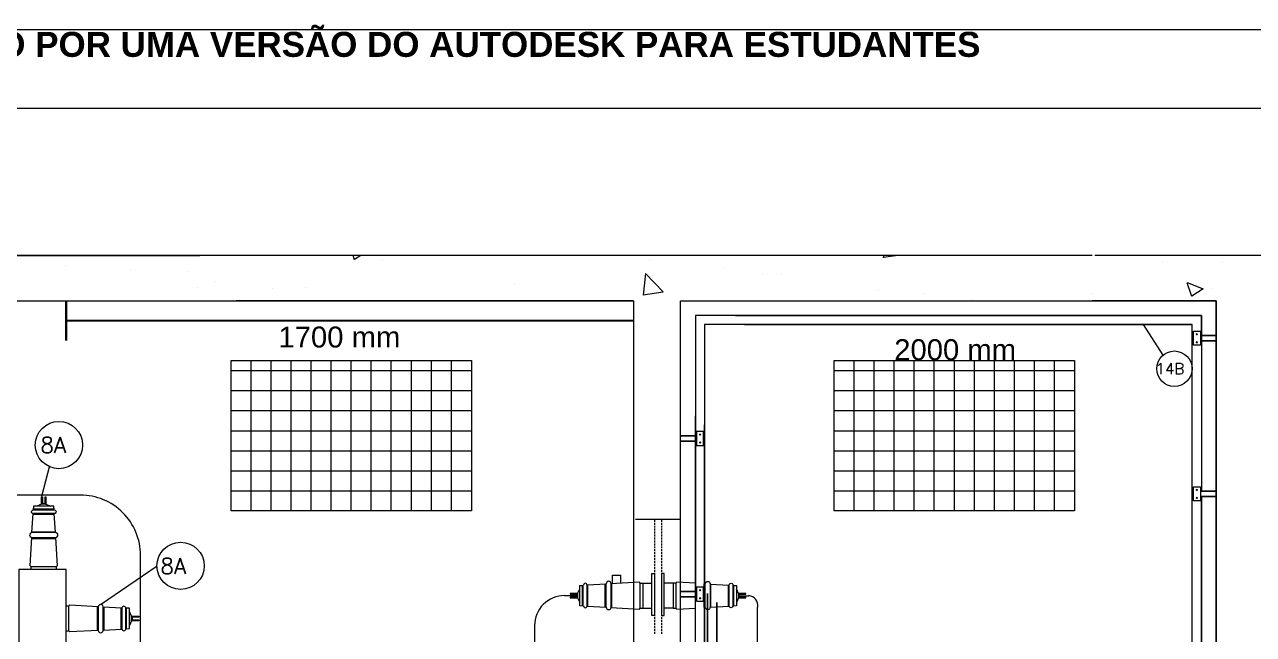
# Model space of a CAD drawing. Header units: inches. Extents: x 5 to 1823, y 18 to 726.
# Drawn here: x 1354.1 to 1510.1, y 535.1 to 612.5 of the extents above; entities that cross this region are included whole.
import ezdxf

# ---------------------------------------------------------------- set-up
doc = ezdxf.new("R2010")
doc.units = ezdxf.units.IN
doc.header["$MEASUREMENT"] = 0
for name, color, linetype in [('PDF_0', 7, 'Continuous'), ('PDF_01', 1, 'Continuous'), ('PDF_EL0001', 1, 'Continuous'), ('PDF_Texto', 6, 'Continuous')]:
    doc.layers.add(name, color=color, linetype=linetype)
for name, color, linetype, true_color in [('PDF_EL0012', 7, 'Continuous', 0x00dddd), ('PDF_ENIT-EL00132', 7, 'Continuous', 0x00dddd), ('PDF_ENIT-EL0C132', 7, 'Continuous', 0x00dddd), ('PDF_Layer 1', 30, 'Continuous', 0xff7f00), ('PDF_TUB-ELETRICA', 7, 'Continuous', 0x7fbfff)]:
    doc.layers.add(name, color=color, linetype=linetype, true_color=true_color)
doc.styles.add('PDF Arial Bold', font='arialbd.ttf')
doc.styles.add('PDF RomanS', font='romans__.ttf')
doc.styles.get("Standard").update_dxf_attribs({"font": 'arial.ttf'})

msp = doc.modelspace()

# ---------------------------------------------------------------- linework, layer by layer
at = {"layer": 'PDF_0'}
for p, q in [((1359.41, 574.98), (1359.41, 577.48)), ((1359.41, 577.48), (1359.41, 572.4)), ((1359.41, 572.4), (1359.41, 574.98)), ((1359.41, 574.98), (1431.42, 574.98))]:
    msp.add_line(p, q, dxfattribs=at)
at = {"layer": 'PDF_0', "lineweight": 5}
for points in [[(1444.38, 575.58), (1503.52, 575.58), (1490.01, 575.58), (1503.52, 575.58), (1439.32, 575.58), (1439.32, 560.3), (1439.32, 562.84), (1439.32, 540.53), (1439.32, 562.84)], [(1445.52, 574.44), (1502.37, 574.44), (1490.01, 574.44), (1502.37, 574.44), (1440.46, 574.44), (1440.46, 529.08), (1458.28, 529.08)], [(1481.04, 460.56), (1502.37, 460.56), (1502.37, 574.44)], [(1503.52, 575.58), (1503.52, 573.04), (1503.52, 575.58), (1503.52, 553.27)], [(1382.89, 550.79), (1382.89, 569.86)], [(1385.43, 550.79), (1385.43, 569.86)], [(1387.97, 550.79), (1387.97, 569.86)], [(1390.53, 550.79), (1390.53, 569.86)], [(1393.07, 550.79), (1393.07, 569.86)], [(1395.61, 550.79), (1395.61, 569.86)], [(1398.15, 550.79), (1398.15, 569.86)], [(1400.69, 550.79), (1400.69, 569.86)], [(1403.25, 550.79), (1403.25, 569.86)], [(1405.79, 550.79), (1405.79, 569.86)], [(1408.33, 550.79), (1408.33, 569.86)], [(1459.45, 550.79), (1459.45, 569.86)], [(1461.99, 550.79), (1461.99, 569.86)], [(1464.53, 550.79), (1464.53, 569.86)], [(1467.07, 550.79), (1467.07, 569.86)], [(1469.61, 550.79), (1469.61, 569.86)], [(1472.17, 550.79), (1472.17, 569.86)], [(1474.71, 550.79), (1474.71, 569.86)], [(1477.25, 550.79), (1477.25, 569.86)], [(1479.79, 550.79), (1479.79, 569.86)], [(1482.33, 550.79), (1482.33, 569.86)], [(1484.89, 550.79), (1484.89, 569.86)], [(1380.35, 568.59), (1410.87, 568.59)], [(1456.91, 568.59), (1487.43, 568.59)], [(1380.35, 566.05), (1410.87, 566.05)], [(1456.91, 566.05), (1487.43, 566.05)], [(1380.35, 563.51), (1410.87, 563.51)], [(1456.91, 563.51), (1487.43, 563.51)], [(1461.92, 460.56), (1461.92, 529.08), (1440.46, 529.08), (1440.46, 561.72)], [(1380.35, 560.95), (1410.87, 560.95)], [(1456.91, 560.95), (1487.43, 560.95)], [(1380.35, 558.41), (1410.87, 558.41)], [(1456.91, 558.41), (1487.43, 558.41)], [(1380.35, 555.87), (1410.87, 555.87)], [(1456.91, 555.87), (1487.43, 555.87)], [(1380.35, 553.33), (1410.87, 553.33)], [(1439.32, 465), (1439.32, 552.61)], [(1456.91, 553.33), (1487.43, 553.33)], [(1502.48, 459.42), (1481.04, 459.42), (1503.52, 459.42), (1503.52, 552.61), (1503.52, 459.42)], [(1357.87, 551.01), (1356.58, 551.01), (1355.24, 551.01)], [(1356.28, 551.64), (1355.67, 551.36)], [(1356.83, 551.64), (1357.45, 551.36)], [(1357.91, 550.33), (1356.58, 550.33), (1355.22, 550.33)], [(1437.41, 549.69), (1431.7, 549.69)], [(1434.11, 549.69), (1434.11, 549.4)], [(1434.11, 549.27), (1434.11, 549.02)], [(1435, 549.69), (1435, 549.4)], [(1435, 549.27), (1435, 549.02)], [(1355.07, 548.13), (1358.02, 548.13)], [(1434.11, 548.89), (1434.11, 548.66)], [(1434.11, 548.53), (1434.11, 548.27)], [(1434.11, 548.15), (1434.11, 547.89)], [(1434.11, 547.77), (1434.11, 547.51)], [(1435, 548.89), (1435, 548.66)], [(1435, 548.53), (1435, 548.27)], [(1435, 548.15), (1435, 547.89)], [(1435, 547.77), (1435, 547.51)], [(1355.03, 547.28), (1358.06, 547.28)], [(1434.11, 547.41), (1434.11, 547.15)], [(1434.11, 547.03), (1434.11, 546.77)], [(1434.11, 546.64), (1434.11, 546.39)], [(1434.11, 546.26), (1434.11, 546.03)], [(1435, 547.41), (1435, 547.15)], [(1435, 547.03), (1435, 546.77)], [(1435, 546.64), (1435, 546.39)], [(1435, 546.26), (1435, 546.03)], [(1434.11, 545.9), (1434.11, 545.65)], [(1434.11, 545.52), (1434.11, 545.27)], [(1434.11, 545.14), (1434.11, 544.89)], [(1434.11, 544.78), (1434.11, 544.53)], [(1435, 545.9), (1435, 545.65)], [(1435, 545.52), (1435, 545.27)], [(1435, 545.14), (1435, 544.89)], [(1435, 544.78), (1435, 544.53)], [(1358.14, 543.68), (1358.14, 543.34), (1354.97, 543.34), (1354.97, 543.68)], [(1434.11, 544.4), (1434.11, 544.15)], [(1434.11, 544.02), (1434.11, 543.77)], [(1434.11, 543.64), (1434.11, 543.41)], [(1434.11, 543.28), (1434.11, 543.03)], [(1434.11, 542.9), (1434.11, 542.64)], [(1435, 544.4), (1435, 544.15)], [(1435, 544.02), (1435, 543.77)], [(1435, 543.64), (1435, 543.41)], [(1435, 543.28), (1435, 543.03)], [(1435, 542.9), (1435, 542.64)], [(1425.05, 538.71), (1425.05, 540.02), (1425.05, 541.33)], [(1425.54, 538.66), (1427.95, 538.54), (1427.95, 541.52)], [(1427.95, 541.48), (1425.54, 541.35)], [(1425.54, 538.71), (1425.54, 540.02), (1425.54, 541.33)], [(1425.64, 538.66), (1425.64, 540.02), (1425.64, 541.35)], [(1427.85, 538.54), (1427.85, 541.48)], [(1428.57, 538.5), (1432.19, 538.28), (1432.29, 538.41), (1432.29, 541.61), (1432.19, 541.71), (1428.57, 541.52), (1428.57, 538.54)], [(1428.69, 538.5), (1428.69, 541.52)], [(1428.76, 541.52), (1428.76, 542.62), (1429.79, 542.62), (1429.79, 541.59)], [(1432.29, 541.61), (1432.63, 541.61), (1432.63, 538.41)], [(1432.63, 541.61), (1433.79, 541.61)], [(1434.11, 542.52), (1434.11, 542.26)], [(1434.11, 542.16), (1434.11, 541.9)], [(1434.11, 541.78), (1434.11, 541.52)], [(1434.11, 541.4), (1434.11, 541.14)], [(1435, 542.52), (1435, 542.26)], [(1435, 542.16), (1435, 541.9)], [(1435, 541.78), (1435, 541.52)], [(1435, 541.4), (1435, 541.14)], [(1436.48, 541.61), (1435.34, 541.61)], [(1436.82, 541.61), (1436.48, 541.61), (1436.48, 538.41), (1436.82, 538.41)], [(1439.32, 541.59), (1436.93, 541.71), (1436.82, 541.61), (1436.82, 538.41), (1436.93, 538.28), (1439.32, 538.43)], [(1440.42, 538.5), (1440.42, 541.52)], [(1441.27, 538.54), (1441.27, 541.48)], [(1443.47, 541.35), (1443.47, 540.02), (1443.47, 538.66)], [(1424.33, 540.29), (1424.61, 540.89)], [(1425.05, 538.69), (1424.61, 538.71), (1424.61, 541.29), (1425.05, 541.31)], [(1424.97, 538.71), (1424.97, 540.02), (1424.97, 541.31)], [(1434.11, 541.01), (1434.11, 540.78)], [(1434.11, 540.65), (1434.11, 540.4)], [(1434.11, 540.27), (1434.11, 540.02)], [(1434.11, 539.89), (1434.11, 539.64)], [(1435, 541.01), (1435, 540.78)], [(1435, 540.65), (1435, 540.4)], [(1435, 540.27), (1435, 540.02)], [(1435, 539.89), (1435, 539.64)], [(1444.06, 541.31), (1444.5, 541.29), (1444.5, 538.71), (1444.06, 538.69)], [(1444.14, 541.31), (1444.14, 540.02), (1444.14, 538.71)], [(1444.78, 540.29), (1444.5, 540.89)], [(1359.75, 535.51), (1359.41, 535.51), (1359.41, 538.71), (1359.75, 538.71)], [(1363.35, 538.62), (1363.35, 535.6)], [(1364.2, 538.58), (1364.2, 535.64)], [(1366.4, 535.77), (1366.4, 537.1), (1366.4, 538.45)], [(1366.99, 535.79), (1366.99, 537.1), (1366.99, 538.41)], [(1367.08, 535.81), (1367.08, 537.1), (1367.08, 538.41)], [(1424.33, 539.72), (1424.61, 539.13)], [(1432.29, 538.41), (1432.63, 538.41), (1433.79, 538.41)], [(1434.11, 539.53), (1434.11, 539.28)], [(1434.11, 539.15), (1434.11, 538.9)], [(1434.11, 538.77), (1434.11, 538.52)], [(1434.11, 538.39), (1434.11, 538.16)], [(1435, 539.53), (1435, 539.28)], [(1435, 539.15), (1435, 538.9)], [(1435, 538.77), (1435, 538.52)], [(1435, 538.39), (1435, 538.16)], [(1436.48, 538.41), (1435.34, 538.41)], [(1440.46, 538.5), (1440.55, 538.5)], [(1444.78, 539.72), (1444.5, 539.13)], [(1367.71, 537.39), (1367.44, 537.99)], [(1367.71, 536.82), (1367.44, 536.23)], [(1434.11, 538.03), (1434.11, 537.78)], [(1434.11, 537.65), (1434.11, 537.39)], [(1434.11, 537.27), (1434.11, 537.01)], [(1434.11, 536.91), (1434.11, 536.65)], [(1435, 538.03), (1435, 537.78)], [(1435, 537.65), (1435, 537.39)], [(1435, 537.27), (1435, 537.01)], [(1435, 536.91), (1435, 536.65)], [(1364.09, 535.64), (1366.5, 535.77)], [(1434.11, 536.53), (1434.11, 536.27)], [(1434.11, 536.15), (1434.11, 535.89)], [(1434.11, 535.77), (1434.11, 535.53)], [(1434.11, 535.41), (1434.11, 535.15)], [(1435, 536.53), (1435, 536.27)], [(1435, 536.15), (1435, 535.89)], [(1435, 535.77), (1435, 535.53)], [(1435, 535.41), (1435, 535.15)]]:
    msp.add_lwpolyline(points, dxfattribs=at)
for points in [[(1503.41, 573.61), (1503.41, 571.81), (1502.52, 571.81), (1502.52, 573.61)], [(1503.41, 573.61), (1503.41, 571.81), (1502.52, 571.81), (1502.52, 573.61)], [(1503.41, 573.04), (1505.42, 573.04)], [(1503.41, 572.38), (1505.42, 572.38)], [(1410.87, 550.79), (1380.35, 550.79), (1380.35, 569.86), (1410.87, 569.86)], [(1487.43, 569.86), (1487.43, 550.79), (1456.91, 550.79), (1456.91, 569.86)], [(1439.42, 560.3), (1437.41, 560.3)], [(1439.42, 560.87), (1439.42, 559.07), (1440.31, 559.07), (1440.31, 560.87)], [(1439.42, 560.87), (1439.42, 559.07), (1440.31, 559.07), (1440.31, 560.87)], [(1439.42, 559.64), (1437.41, 559.64)], [(1503.41, 553.84), (1503.41, 552.04), (1502.52, 552.04), (1502.52, 553.84)], [(1503.41, 553.84), (1503.41, 552.04), (1502.52, 552.04), (1502.52, 553.84)], [(1356.39, 551.72), (1356.75, 551.72), (1356.75, 552.57), (1356.83, 552.57), (1356.83, 551.62), (1356.28, 551.62), (1356.28, 552.57), (1356.39, 552.57)], [(1503.41, 553.27), (1505.42, 553.27)], [(1503.41, 552.61), (1505.42, 552.61)], [(1434.11, 542.81), (1434.11, 537.5), (1433.77, 537.5), (1433.77, 542.81)], [(1435, 542.81), (1435, 537.5), (1435.34, 537.5), (1435.34, 542.81)], [(1423.4, 539.83), (1423.4, 539.72), (1424.35, 539.72), (1424.35, 540.29), (1423.4, 540.29), (1423.4, 540.19), (1424.25, 540.19), (1424.25, 539.83)], [(1439.42, 540.53), (1437.41, 540.53)], [(1439.42, 539.87), (1437.41, 539.87)], [(1439.42, 541.1), (1439.42, 539.3), (1440.31, 539.3), (1440.31, 541.1)], [(1439.42, 541.1), (1439.42, 539.3), (1440.31, 539.3), (1440.31, 541.1)], [(1440.46, 540.68), (1440.46, 460.56)], [(1440.84, 540.29), (1440.84, 460.94)], [(1444.86, 539.83), (1444.86, 540.19), (1445.71, 540.19), (1445.71, 540.29), (1444.76, 540.29), (1444.76, 539.72), (1445.71, 539.72), (1445.71, 539.83)], [(1442.01, 539.15), (1442.01, 462.08)], [(1367.8, 537.29), (1367.8, 536.93), (1368.64, 536.93), (1368.64, 536.82), (1367.69, 536.82), (1367.69, 537.39), (1368.64, 537.39), (1368.64, 537.29)]]:
    msp.add_lwpolyline(points, close=True, dxfattribs=at)
for points in [[(1358.04, 548.02), (1357.89, 550.43), (1356.58, 550.43), (1355.24, 550.43, -1.000032), (1355.25, 550.92)], [(1357.87, 550.92), (1357.85, 551.36), (1355.27, 551.36), (1355.24, 550.92), (1356.58, 550.92), (1357.89, 550.92, -1.000032), (1357.9, 550.43)], [(1358.07, 547.41, 0.999972), (1358.06, 548.02), (1355.07, 548.02), (1355.22, 550.43)], [(1355.09, 548.02, 0.999972), (1355.07, 547.41), (1358.06, 547.41), (1358.27, 543.79), (1358.14, 543.68), (1354.97, 543.68), (1354.84, 543.79), (1355.05, 547.41)], [(1441.16, 538.55, -0.999972), (1440.55, 538.54), (1440.55, 541.52), (1440.46, 541.52)], [(1440.55, 541.53, -0.999972), (1441.16, 541.52), (1441.16, 538.54), (1443.57, 538.66)], [(1441.16, 541.48), (1443.57, 541.35, -1.000032), (1444.06, 541.33), (1444.06, 540.02), (1444.06, 538.71, -1.000032), (1443.57, 538.71), (1443.57, 540.02), (1443.57, 541.33)], [(1364.09, 538.59, 1), (1363.48, 538.58), (1363.48, 535.6), (1359.86, 535.41), (1359.75, 535.51), (1359.75, 538.71), (1359.86, 538.83), (1363.48, 538.62)], [(1363.48, 535.61, 1), (1364.09, 535.6), (1364.09, 538.58), (1366.5, 538.45)]]:
    msp.add_lwpolyline(points, format="xyb", dxfattribs=at)
msp.add_lwpolyline([(1366.5, 538.41), (1366.5, 537.1), (1366.5, 535.8, 0.999999), (1366.99, 535.81), (1367.44, 535.83), (1367.44, 538.41), (1366.99, 538.43, 0.999999)], format="xyb", close=True, dxfattribs=at)
for centre, radius, start, end in [((1425.32, 541.34), 0.243, 359.9982, 180.0018), ((1428.28, 541.53), 0.307, 0.0016, 179.9984), ((1425.32, 538.72), 0.243, 179.9982, 0.0018), ((1428.28, 538.55), 0.307, 180.0016, 359.9984)]:
    msp.add_arc(centre, radius, start, end, dxfattribs=at)
at = {"layer": 'PDF_0', "transparency": 33554559}
for points in [[(1502.84, 573.31), (1502.95, 573.23), (1502.8, 573.23)], [(1502.84, 573.31), (1502.95, 573.23), (1502.8, 573.23)], [(1502.8, 573.23), (1502.84, 573.12), (1502.95, 573.23)], [(1502.8, 573.23), (1502.84, 573.12), (1502.95, 573.23)], [(1502.95, 573.36), (1502.84, 573.31), (1502.95, 573.23)], [(1502.95, 573.36), (1502.84, 573.31), (1502.95, 573.23)], [(1502.84, 573.12), (1502.95, 573.23), (1502.95, 573.08)], [(1502.84, 573.12), (1502.95, 573.23), (1502.95, 573.08)], [(1502.95, 573.23), (1503.05, 573.31), (1502.95, 573.36)], [(1502.95, 573.23), (1503.05, 573.31), (1502.95, 573.36)], [(1503.09, 573.23), (1502.95, 573.23), (1503.05, 573.31)], [(1503.09, 573.23), (1502.95, 573.23), (1503.05, 573.31)], [(1502.95, 573.23), (1502.95, 573.08), (1503.05, 573.12)], [(1503.05, 573.12), (1503.09, 573.23), (1502.95, 573.23)], [(1502.95, 573.23), (1502.95, 573.08), (1503.05, 573.12)], [(1503.05, 573.12), (1503.09, 573.23), (1502.95, 573.23)], [(1502.84, 572.3), (1502.8, 572.19), (1502.95, 572.19)], [(1502.84, 572.3), (1502.8, 572.19), (1502.95, 572.19)], [(1502.8, 572.19), (1502.95, 572.19), (1502.84, 572.09)], [(1502.8, 572.19), (1502.95, 572.19), (1502.84, 572.09)], [(1502.95, 572.19), (1502.95, 572.34), (1502.84, 572.3)], [(1502.95, 572.19), (1502.95, 572.34), (1502.84, 572.3)], [(1502.95, 572.19), (1502.84, 572.09), (1502.95, 572.04)], [(1502.95, 572.19), (1502.84, 572.09), (1502.95, 572.04)], [(1503.05, 572.3), (1502.95, 572.19), (1502.95, 572.34)], [(1503.05, 572.3), (1502.95, 572.19), (1502.95, 572.34)], [(1503.09, 572.19), (1503.05, 572.3), (1502.95, 572.19)], [(1503.09, 572.19), (1503.05, 572.3), (1502.95, 572.19)], [(1502.95, 572.04), (1503.05, 572.09), (1502.95, 572.19)], [(1503.05, 572.09), (1502.95, 572.19), (1503.09, 572.19)], [(1502.95, 572.04), (1503.05, 572.09), (1502.95, 572.19)], [(1503.05, 572.09), (1502.95, 572.19), (1503.09, 572.19)], [(1439.78, 560.57), (1439.89, 560.49), (1439.74, 560.49)], [(1439.78, 560.57), (1439.89, 560.49), (1439.74, 560.49)], [(1439.74, 560.49), (1439.78, 560.38), (1439.89, 560.49)], [(1439.74, 560.49), (1439.78, 560.38), (1439.89, 560.49)], [(1439.89, 560.61), (1439.78, 560.57), (1439.89, 560.49)], [(1439.89, 560.61), (1439.78, 560.57), (1439.89, 560.49)], [(1439.78, 560.38), (1439.89, 560.49), (1439.89, 560.34)], [(1439.78, 560.38), (1439.89, 560.49), (1439.89, 560.34)], [(1439.89, 560.49), (1440, 560.57), (1439.89, 560.61)], [(1439.89, 560.49), (1440, 560.57), (1439.89, 560.61)], [(1440.04, 560.49), (1439.89, 560.49), (1440, 560.57)], [(1440.04, 560.49), (1439.89, 560.49), (1440, 560.57)], [(1439.89, 560.49), (1439.89, 560.34), (1440, 560.38)], [(1440, 560.38), (1440.04, 560.49), (1439.89, 560.49)], [(1439.89, 560.49), (1439.89, 560.34), (1440, 560.38)], [(1440, 560.38), (1440.04, 560.49), (1439.89, 560.49)], [(1439.78, 559.56), (1439.74, 559.45), (1439.89, 559.45)], [(1439.78, 559.56), (1439.74, 559.45), (1439.89, 559.45)], [(1439.74, 559.45), (1439.89, 559.45), (1439.78, 559.37)], [(1439.74, 559.45), (1439.89, 559.45), (1439.78, 559.37)], [(1439.89, 559.45), (1439.89, 559.6), (1439.78, 559.56)], [(1439.89, 559.45), (1439.89, 559.6), (1439.78, 559.56)], [(1439.89, 559.45), (1439.78, 559.37), (1439.89, 559.32)], [(1439.89, 559.45), (1439.78, 559.37), (1439.89, 559.32)], [(1440, 559.56), (1439.89, 559.45), (1439.89, 559.6)], [(1440, 559.56), (1439.89, 559.45), (1439.89, 559.6)], [(1440.04, 559.45), (1440, 559.56), (1439.89, 559.45)], [(1440.04, 559.45), (1440, 559.56), (1439.89, 559.45)], [(1439.89, 559.32), (1440, 559.37), (1439.89, 559.45)], [(1440, 559.37), (1439.89, 559.45), (1440.04, 559.45)], [(1439.89, 559.32), (1440, 559.37), (1439.89, 559.45)], [(1440, 559.37), (1439.89, 559.45), (1440.04, 559.45)], [(1502.84, 553.55), (1502.95, 553.44), (1502.8, 553.44)], [(1502.84, 553.55), (1502.95, 553.44), (1502.8, 553.44)], [(1502.8, 553.44), (1502.84, 553.35), (1502.95, 553.44)], [(1502.8, 553.44), (1502.84, 553.35), (1502.95, 553.44)], [(1502.84, 552.53), (1502.8, 552.42), (1502.95, 552.42)], [(1502.84, 552.53), (1502.8, 552.42), (1502.95, 552.42)], [(1502.8, 552.42), (1502.95, 552.42), (1502.84, 552.32)], [(1502.8, 552.42), (1502.95, 552.42), (1502.84, 552.32)], [(1502.95, 553.59), (1502.84, 553.55), (1502.95, 553.44)], [(1502.95, 553.59), (1502.84, 553.55), (1502.95, 553.44)], [(1502.84, 553.35), (1502.95, 553.44), (1502.95, 553.31)], [(1502.84, 553.35), (1502.95, 553.44), (1502.95, 553.31)], [(1502.95, 552.42), (1502.95, 552.57), (1502.84, 552.53)], [(1502.95, 552.42), (1502.95, 552.57), (1502.84, 552.53)], [(1502.95, 552.42), (1502.84, 552.32), (1502.95, 552.28)], [(1502.95, 552.42), (1502.84, 552.32), (1502.95, 552.28)], [(1502.95, 553.44), (1503.05, 553.55), (1502.95, 553.59)], [(1502.95, 553.44), (1503.05, 553.55), (1502.95, 553.59)], [(1503.09, 553.44), (1502.95, 553.44), (1503.05, 553.55)], [(1503.09, 553.44), (1502.95, 553.44), (1503.05, 553.55)], [(1502.95, 553.44), (1502.95, 553.31), (1503.05, 553.35)], [(1503.05, 553.35), (1503.09, 553.44), (1502.95, 553.44)], [(1502.95, 553.44), (1502.95, 553.31), (1503.05, 553.35)], [(1503.05, 553.35), (1503.09, 553.44), (1502.95, 553.44)], [(1503.05, 552.53), (1502.95, 552.42), (1502.95, 552.57)], [(1503.05, 552.53), (1502.95, 552.42), (1502.95, 552.57)], [(1503.09, 552.42), (1503.05, 552.53), (1502.95, 552.42)], [(1503.09, 552.42), (1503.05, 552.53), (1502.95, 552.42)], [(1502.95, 552.28), (1503.05, 552.32), (1502.95, 552.42)], [(1503.05, 552.32), (1502.95, 552.42), (1503.09, 552.42)], [(1502.95, 552.28), (1503.05, 552.32), (1502.95, 552.42)], [(1503.05, 552.32), (1502.95, 552.42), (1503.09, 552.42)], [(1439.78, 540.8), (1439.89, 540.72), (1439.74, 540.72)], [(1439.78, 540.8), (1439.89, 540.72), (1439.74, 540.72)], [(1439.74, 540.72), (1439.78, 540.61), (1439.89, 540.72)], [(1439.74, 540.72), (1439.78, 540.61), (1439.89, 540.72)], [(1439.78, 539.79), (1439.74, 539.68), (1439.89, 539.68)], [(1439.78, 539.79), (1439.74, 539.68), (1439.89, 539.68)], [(1439.89, 540.85), (1439.78, 540.8), (1439.89, 540.72)], [(1439.89, 540.85), (1439.78, 540.8), (1439.89, 540.72)], [(1439.78, 540.61), (1439.89, 540.72), (1439.89, 540.57)], [(1439.78, 540.61), (1439.89, 540.72), (1439.89, 540.57)], [(1439.89, 539.68), (1439.89, 539.83), (1439.78, 539.79)], [(1439.89, 539.68), (1439.89, 539.83), (1439.78, 539.79)], [(1439.89, 540.72), (1440, 540.8), (1439.89, 540.85)], [(1439.89, 540.72), (1440, 540.8), (1439.89, 540.85)], [(1440.04, 540.72), (1439.89, 540.72), (1440, 540.8)], [(1440.04, 540.72), (1439.89, 540.72), (1440, 540.8)], [(1439.89, 540.72), (1439.89, 540.57), (1440, 540.61)], [(1440, 540.61), (1440.04, 540.72), (1439.89, 540.72)], [(1439.89, 540.72), (1439.89, 540.57), (1440, 540.61)], [(1440, 540.61), (1440.04, 540.72), (1439.89, 540.72)], [(1440, 539.79), (1439.89, 539.68), (1439.89, 539.83)], [(1440, 539.79), (1439.89, 539.68), (1439.89, 539.83)], [(1440.04, 539.68), (1440, 539.79), (1439.89, 539.68)], [(1440.04, 539.68), (1440, 539.79), (1439.89, 539.68)], [(1439.74, 539.68), (1439.89, 539.68), (1439.78, 539.58)], [(1439.74, 539.68), (1439.89, 539.68), (1439.78, 539.58)], [(1439.89, 539.68), (1439.78, 539.58), (1439.89, 539.53)], [(1439.89, 539.68), (1439.78, 539.58), (1439.89, 539.53)], [(1439.89, 539.53), (1440, 539.58), (1439.89, 539.68)], [(1440, 539.58), (1439.89, 539.68), (1440.04, 539.68)], [(1439.89, 539.53), (1440, 539.58), (1439.89, 539.68)], [(1440, 539.58), (1439.89, 539.68), (1440.04, 539.68)]]:
    msp.add_solid(points, dxfattribs=at)
at = {"layer": 'PDF_01', "lineweight": 5}
for points in [[(1377, 583.22), (1376.39, 583.22)], [(1437.41, 577.48), (1505.42, 577.48)], [(1490.01, 577.48), (1489.67, 577.48)]]:
    msp.add_lwpolyline(points, dxfattribs=at)
at = {"layer": 'PDF_EL0001', "lineweight": 5}
for points in [[(1383.67, 583.22), (1216.6, 583.22), (1270.39, 583.22)], [(1489.67, 583.22), (1322.6, 583.22), (1376.39, 583.22)], [(1525.64, 457.49), (1513.42, 457.49), (1513.42, 577.48), (1534.04, 577.48), (1534.04, 583.22), (1490.01, 583.22)], [(1322.6, 577.48), (1431.42, 577.48), (1381, 577.48)], [(1431.42, 577.48), (1431.42, 457.49)], [(1437.41, 457.49), (1437.41, 577.48), (1505.42, 577.48), (1490.01, 577.48)], [(1381.32, 457.49), (1359.41, 457.49), (1359.41, 543.34), (1353.42, 543.34), (1353.42, 457.49), (1322.6, 457.49)]]:
    msp.add_lwpolyline(points, dxfattribs=at)
msp.add_lwpolyline([(1505.42, 457.49), (1505.42, 577.48)], close=True, dxfattribs=at)
at = {"layer": 'PDF_EL0012', "lineweight": 5}
for centre in [(1358.49, 559.14), (1373.94, 543.8)]:
    msp.add_circle(centre, 3, dxfattribs=at)
at = {"layer": 'PDF_ENIT-EL00132', "lineweight": 5}
msp.add_lwpolyline([(1498.67, 570.56), (1496.19, 574.44)], dxfattribs=at)
msp.add_circle((1500.1, 568.84), 2.25, dxfattribs=at)
at = {"layer": 'PDF_ENIT-EL0C132', "lineweight": 5}
for points in [[(1356.34, 552.63), (1357.34, 556.55)], [(1363.77, 538.9), (1370.95, 543.79)]]:
    msp.add_lwpolyline(points, dxfattribs=at)
at = {"layer": 'PDF_Layer 1', "lineweight": 5}
msp.add_lwpolyline([(981.86, 611.92), (1822.84, 611.92), (1822.84, 17.96), (981.86, 17.96)], close=True, dxfattribs=at)
at = {"layer": 'PDF_Layer 1', "color": 7, "lineweight": 5}
msp.add_lwpolyline([(1006.86, 27.95), (1006.86, 601.93), (1812.85, 601.93), (1812.85, 27.95)], close=True, dxfattribs=at)
msp.add_lwpolyline([(1006.86, 27.95), (1006.86, 601.93), (1812.85, 601.93), (1812.85, 27.95)], close=True, dxfattribs=at)
at = {"layer": 'PDF_TUB-ELETRICA', "lineweight": 5}
for points in [[(1359.37, 582.01), (1359.37, 582.01)], [(1396.01, 582.67), (1395.84, 583.22)], [(1396.82, 583.22), (1396.01, 582.69)], [(1399.61, 582.56), (1399.61, 582.56)], [(1432.19, 583.16), (1432.19, 583.16)], [(1433.41, 582.63), (1433.41, 582.63)], [(1463.19, 582.92), (1463.22, 583.22)], [(1464.97, 583.22), (1463.19, 582.95)], [(1498.56, 582.46), (1498.56, 582.46)], [(1506.21, 582.31), (1506.21, 582.31)], [(1367.56, 581.38), (1367.56, 581.38)], [(1374.87, 581.23), (1374.87, 581.23)], [(1432.65, 578.2), (1435.19, 578.61), (1432.97, 580.91), (1432.65, 578.18)], [(1443.02, 581.74), (1443.02, 581.74)], [(1447.85, 580.79), (1447.85, 580.79)], [(1450.2, 580.79), (1450.2, 580.79)], [(1376.05, 579.16), (1376.05, 579.16)], [(1378.4, 579.94), (1378.4, 579.94)], [(1385.58, 579.01), (1385.58, 579.01)], [(1389.75, 579.09), (1389.75, 579.09)], [(1416.29, 579.71), (1416.29, 579.71)], [(1462.56, 578.78), (1462.56, 578.78)], [(1501.74, 579.77), (1503.75, 578.99), (1502.33, 578.04)], [(1502.31, 578.01), (1501.74, 579.75)], [(1504.94, 578.97), (1504.94, 578.97)], [(1468.27, 578.42), (1468.27, 578.42)], [(1474.39, 577.68), (1474.39, 577.68)], [(1489.65, 578.33), (1489.65, 578.33)], [(1361.21, 552.76), (1341.68, 552.76)], [(1368.83, 533.82), (1368.83, 545.14)], [(1424.25, 540), (1422.68, 540)], [(1444.86, 540), (1446.07, 540)], [(1447.21, 519.11), (1447.19, 538.54)]]:
    msp.add_lwpolyline(points, dxfattribs=at)
msp.add_lwpolyline([(1422.69, 540.02, 0.414214), (1418.87, 536.19), (1418.87, 527.62)], format="xyb", dxfattribs=at)
for centre, radius, start, end in [((1361.22, 545.15), 7.63, 359.9998, 90.0002), ((1445.95, 538.74), 1.28, 351.5628, 83.9177)]:
    msp.add_arc(centre, radius, start, end, dxfattribs=at)

# ---------------------------------------------------------------- texts
at = {"layer": 'PDF_0', "char_height": 2.657, "attachment_point": 1}
for s, insert in [('1700 mm', (1386.36, 574.19)), ('2000 mm', (1464.53, 572.58))]:
    msp.add_mtext_dynamic_manual_height_columns(s, width=276.5005, gutter_width=13.28, heights=[0], dxfattribs=dict(at, insert=insert))
at = {"layer": 'PDF_Texto', "color": 7, "insert": (1327.64, 608.4), "char_height": 3.1749, "attachment_point": 7, "style": 'PDF Arial Bold'}
msp.add_mtext('PRODUZIDO POR UMA VERSÃO DO AUTODESK PARA ESTUDANTES', dxfattribs=at)
at = {"layer": 'PDF_Texto', "color": 1, "attachment_point": 7, "style": 'PDF RomanS'}
for s, insert, char_height in [('14B', (1497.7, 568.14), 1.4), ('8A', (1356.15, 558.14), 2), ('8A', (1371.39, 542.77), 2)]:
    msp.add_mtext(s, dxfattribs=dict(at, insert=insert, char_height=char_height))

doc.saveas('drawing.dxf')
